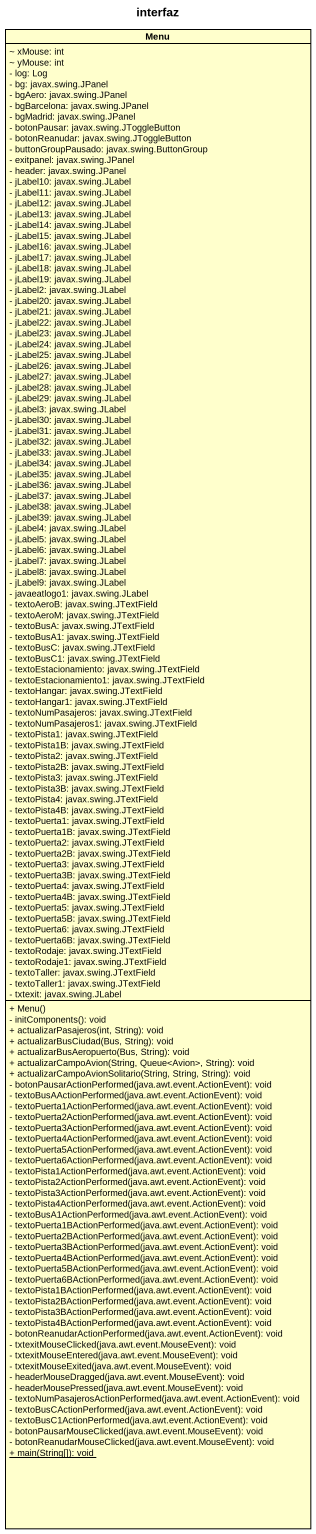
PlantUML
@startuml
title interfaz
hide circle
hide empty members
skinparam classAttributeIconSize 0
class Menu {
  ~ xMouse: int
  ~ yMouse: int
  - log: Log
  - bg: javax.swing.JPanel
  - bgAero: javax.swing.JPanel
  - bgBarcelona: javax.swing.JPanel
  - bgMadrid: javax.swing.JPanel
  - botonPausar: javax.swing.JToggleButton
  - botonReanudar: javax.swing.JToggleButton
  - buttonGroupPausado: javax.swing.ButtonGroup
  - exitpanel: javax.swing.JPanel
  - header: javax.swing.JPanel
  - jLabel10: javax.swing.JLabel
  - jLabel11: javax.swing.JLabel
  - jLabel12: javax.swing.JLabel
  - jLabel13: javax.swing.JLabel
  - jLabel14: javax.swing.JLabel
  - jLabel15: javax.swing.JLabel
  - jLabel16: javax.swing.JLabel
  - jLabel17: javax.swing.JLabel
  - jLabel18: javax.swing.JLabel
  - jLabel19: javax.swing.JLabel
  - jLabel2: javax.swing.JLabel
  - jLabel20: javax.swing.JLabel
  - jLabel21: javax.swing.JLabel
  - jLabel22: javax.swing.JLabel
  - jLabel23: javax.swing.JLabel
  - jLabel24: javax.swing.JLabel
  - jLabel25: javax.swing.JLabel
  - jLabel26: javax.swing.JLabel
  - jLabel27: javax.swing.JLabel
  - jLabel28: javax.swing.JLabel
  - jLabel29: javax.swing.JLabel
  - jLabel3: javax.swing.JLabel
  - jLabel30: javax.swing.JLabel
  - jLabel31: javax.swing.JLabel
  - jLabel32: javax.swing.JLabel
  - jLabel33: javax.swing.JLabel
  - jLabel34: javax.swing.JLabel
  - jLabel35: javax.swing.JLabel
  - jLabel36: javax.swing.JLabel
  - jLabel37: javax.swing.JLabel
  - jLabel38: javax.swing.JLabel
  - jLabel39: javax.swing.JLabel
  - jLabel4: javax.swing.JLabel
  - jLabel5: javax.swing.JLabel
  - jLabel6: javax.swing.JLabel
  - jLabel7: javax.swing.JLabel
  - jLabel8: javax.swing.JLabel
  - jLabel9: javax.swing.JLabel
  - javaeatlogo1: javax.swing.JLabel
  - textoAeroB: javax.swing.JTextField
  - textoAeroM: javax.swing.JTextField
  - textoBusA: javax.swing.JTextField
  - textoBusA1: javax.swing.JTextField
  - textoBusC: javax.swing.JTextField
  - textoBusC1: javax.swing.JTextField
  - textoEstacionamiento: javax.swing.JTextField
  - textoEstacionamiento1: javax.swing.JTextField
  - textoHangar: javax.swing.JTextField
  - textoHangar1: javax.swing.JTextField
  - textoNumPasajeros: javax.swing.JTextField
  - textoNumPasajeros1: javax.swing.JTextField
  - textoPista1: javax.swing.JTextField
  - textoPista1B: javax.swing.JTextField
  - textoPista2: javax.swing.JTextField
  - textoPista2B: javax.swing.JTextField
  - textoPista3: javax.swing.JTextField
  - textoPista3B: javax.swing.JTextField
  - textoPista4: javax.swing.JTextField
  - textoPista4B: javax.swing.JTextField
  - textoPuerta1: javax.swing.JTextField
  - textoPuerta1B: javax.swing.JTextField
  - textoPuerta2: javax.swing.JTextField
  - textoPuerta2B: javax.swing.JTextField
  - textoPuerta3: javax.swing.JTextField
  - textoPuerta3B: javax.swing.JTextField
  - textoPuerta4: javax.swing.JTextField
  - textoPuerta4B: javax.swing.JTextField
  - textoPuerta5: javax.swing.JTextField
  - textoPuerta5B: javax.swing.JTextField
  - textoPuerta6: javax.swing.JTextField
  - textoPuerta6B: javax.swing.JTextField
  - textoRodaje: javax.swing.JTextField
  - textoRodaje1: javax.swing.JTextField
  - textoTaller: javax.swing.JTextField
  - textoTaller1: javax.swing.JTextField
  - txtexit: javax.swing.JLabel
  + Menu()
  - initComponents(): void
  + actualizarPasajeros(int, String): void
  + actualizarBusCiudad(Bus, String): void
  + actualizarBusAeropuerto(Bus, String): void
  + actualizarCampoAvion(String, Queue<Avion>, String): void
  + actualizarCampoAvionSolitario(String, String, String): void
  - botonPausarActionPerformed(java.awt.event.ActionEvent): void
  - textoBusAActionPerformed(java.awt.event.ActionEvent): void
  - textoPuerta1ActionPerformed(java.awt.event.ActionEvent): void
  - textoPuerta2ActionPerformed(java.awt.event.ActionEvent): void
  - textoPuerta3ActionPerformed(java.awt.event.ActionEvent): void
  - textoPuerta4ActionPerformed(java.awt.event.ActionEvent): void
  - textoPuerta5ActionPerformed(java.awt.event.ActionEvent): void
  - textoPuerta6ActionPerformed(java.awt.event.ActionEvent): void
  - textoPista1ActionPerformed(java.awt.event.ActionEvent): void
  - textoPista2ActionPerformed(java.awt.event.ActionEvent): void
  - textoPista3ActionPerformed(java.awt.event.ActionEvent): void
  - textoPista4ActionPerformed(java.awt.event.ActionEvent): void
  - textoBusA1ActionPerformed(java.awt.event.ActionEvent): void
  - textoPuerta1BActionPerformed(java.awt.event.ActionEvent): void
  - textoPuerta2BActionPerformed(java.awt.event.ActionEvent): void
  - textoPuerta3BActionPerformed(java.awt.event.ActionEvent): void
  - textoPuerta4BActionPerformed(java.awt.event.ActionEvent): void
  - textoPuerta5BActionPerformed(java.awt.event.ActionEvent): void
  - textoPuerta6BActionPerformed(java.awt.event.ActionEvent): void
  - textoPista1BActionPerformed(java.awt.event.ActionEvent): void
  - textoPista2BActionPerformed(java.awt.event.ActionEvent): void
  - textoPista3BActionPerformed(java.awt.event.ActionEvent): void
  - textoPista4BActionPerformed(java.awt.event.ActionEvent): void
  - botonReanudarActionPerformed(java.awt.event.ActionEvent): void
  - txtexitMouseClicked(java.awt.event.MouseEvent): void
  - txtexitMouseEntered(java.awt.event.MouseEvent): void
  - txtexitMouseExited(java.awt.event.MouseEvent): void
  - headerMouseDragged(java.awt.event.MouseEvent): void
  - headerMousePressed(java.awt.event.MouseEvent): void
  - textoNumPasajerosActionPerformed(java.awt.event.ActionEvent): void
  - textoBusCActionPerformed(java.awt.event.ActionEvent): void
  - textoBusC1ActionPerformed(java.awt.event.ActionEvent): void
  - botonPausarMouseClicked(java.awt.event.MouseEvent): void
  - botonReanudarMouseClicked(java.awt.event.MouseEvent): void
  {static} + main(String[]): void
}
@enduml
